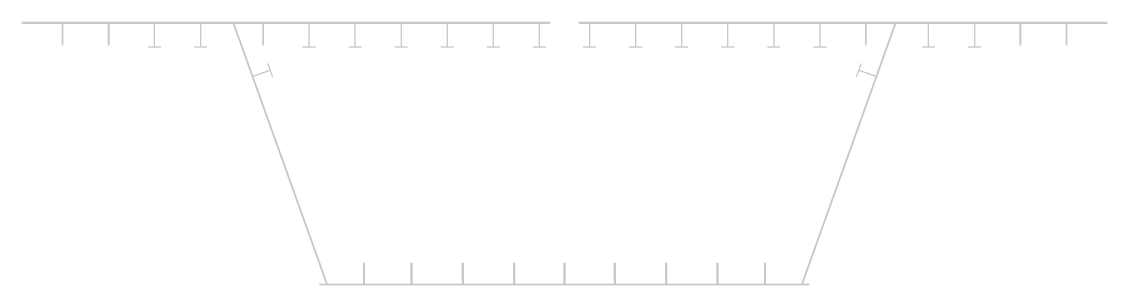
# Model space of a CAD drawing. Header units: millimetres. Extents: x 1556 to 9800, y 605 to 2605.
import ezdxf

# ---------------------------------------------------------------- set-up
doc = ezdxf.new("R2010")
doc.units = ezdxf.units.MM
doc.layers.add('钢构件', color=3, linetype='Continuous', lineweight=15)

msp = doc.modelspace()

# ---------------------------------------------------------------- hatches: boundary and pattern name
at = {"layer": '钢构件'}
h = msp.add_hatch(dxfattribs=at)
h.set_pattern_fill('ANGLE', color=256)
h.set_pattern_definition([(0, (0, 0), (0, 6.985), [5.08, -1.905]), (90, (0, 0), (-6.985, 4e-16), [5.08, -1.905])])
h.paths.add_polyline_path([(3788, 2418.6), (3743, 2418.6), (3743, 2586.6), (4083, 2586.6), (4083, 2418.6), (4038, 2418.6), (4038, 2406.6), (4138, 2406.6), (4138, 2418.6), (4093, 2418.6), (4093, 2586.6), (4433, 2586.6), (4433, 2418.6), (4388, 2418.6), (4388, 2406.6), (4488, 2406.6), (4488, 2418.6), (4443, 2418.6), (4443, 2586.6), (4783, 2586.6), (4783, 2418.6), (4738, 2418.6), (4738, 2406.6), (4838, 2406.6), (4838, 2418.6), (4793, 2418.6), (4793, 2586.6), (5133, 2586.6), (5133, 2418.6), (5088, 2418.6), (5088, 2406.6), (5188, 2406.6), (5188, 2418.6), (5143, 2418.6), (5143, 2586.6), (5483, 2586.6), (5483, 2418.6), (5438, 2418.6), (5438, 2406.6), (5538, 2406.6), (5538, 2418.6), (5493, 2418.6), (5493, 2586.6), (5570.8, 2586.6), (5570.8, 2604.6), (3159, 2604.6), (1555.7, 2604.6), (1555.7, 2586.6), (1859, 2586.6), (1859, 2426.6), (1873, 2426.6), (1873, 2586.6), (2209, 2586.6), (2209, 2426.6), (2223, 2426.6), (2223, 2586.6), (2559, 2586.6), (2559, 2418.6), (2514, 2418.6), (2514, 2406.6), (2614, 2406.6), (2614, 2418.6), (2569, 2418.6), (2569, 2586.6), (2909, 2586.6), (2909, 2418.6), (2864, 2418.6), (2864, 2406.6), (2964, 2406.6), (2964, 2418.6), (2919, 2418.6), (2919, 2586.6), (3159, 2586.6), (3865.5, 616.6), (3815.5, 616.6), (3815.5, 604.6), (5619.5, 604.6), (5678, 604.6), (5736.5, 604.6), (7540.5, 604.6), (7540.5, 616.6), (7490.5, 616.6), (8197, 2586.6), (8437, 2586.6), (8437, 2418.6), (8392, 2418.6), (8392, 2406.6), (8492, 2406.6), (8492, 2418.6), (8447, 2418.6), (8447, 2586.6), (8787, 2586.6), (8787, 2418.6), (8742, 2418.6), (8742, 2406.6), (8842, 2406.6), (8842, 2418.6), (8797, 2418.6), (8797, 2586.6), (9133, 2586.6), (9133, 2426.6), (9147, 2426.6), (9147, 2586.6), (9483, 2586.6), (9483, 2426.6), (9497, 2426.6), (9497, 2586.6), (9800.3, 2586.6), (9800.3, 2604.6), (8197, 2604.6), (5785.2, 2604.6), (5785.2, 2586.6), (5863, 2586.6), (5863, 2418.6), (5818, 2418.6), (5818, 2406.6), (5918, 2406.6), (5918, 2418.6), (5873, 2418.6), (5873, 2586.6), (6213, 2586.6), (6213, 2418.6), (6168, 2418.6), (6168, 2406.6), (6268, 2406.6), (6268, 2418.6), (6223, 2418.6), (6223, 2586.6), (6563, 2586.6), (6563, 2418.6), (6518, 2418.6), (6518, 2406.6), (6618, 2406.6), (6618, 2418.6), (6573, 2418.6), (6573, 2586.6), (6913, 2586.6), (6913, 2418.6), (6868, 2418.6), (6868, 2406.6), (6968, 2406.6), (6968, 2418.6), (6923, 2418.6), (6923, 2586.6), (7263, 2586.6), (7263, 2418.6), (7218, 2418.6), (7218, 2406.6), (7318, 2406.6), (7318, 2418.6), (7273, 2418.6), (7273, 2586.6), (7613, 2586.6), (7613, 2418.6), (7568, 2418.6), (7568, 2406.6), (7668, 2406.6), (7668, 2418.6), (7623, 2418.6), (7623, 2586.6), (7959, 2586.6), (7959, 2426.6), (7973, 2426.6), (7973, 2586.6), (8182.1, 2586.6), (8042.1, 2196), (7919.7, 2239.9), (7936.6, 2286.9), (7927.1, 2290.3), (7890, 2186.8), (7899.4, 2183.4), (7916.3, 2230.5), (8038.7, 2186.6), (7475.6, 616.6), (7208, 616.6), (7208, 776.6), (7192, 776.6), (7192, 616.6), (6848, 616.6), (6848, 776.6), (6832, 776.6), (6832, 616.6), (6458, 616.6), (6458, 776.6), (6442, 776.6), (6442, 616.6), (6068, 616.6), (6068, 776.6), (6052, 776.6), (6052, 616.6), (5686, 616.6), (5686, 776.6), (5678, 776.6), (5670, 776.6), (5670, 616.6), (5304, 616.6), (5304, 776.6), (5288, 776.6), (5288, 616.6), (4914, 616.6), (4914, 776.6), (4898, 776.6), (4898, 616.6), (4524, 616.6), (4524, 776.6), (4508, 776.6), (4508, 616.6), (4164, 616.6), (4164, 776.6), (4148, 776.6), (4148, 616.6), (3880.4, 616.6), (3317.3, 2186.6), (3439.7, 2230.5), (3456.6, 2183.4), (3466, 2186.8), (3428.9, 2290.3), (3419.4, 2286.9), (3436.3, 2239.9), (3314, 2196), (3173.9, 2586.6), (3383, 2586.6), (3383, 2426.6), (3397, 2426.6), (3397, 2586.6), (3733, 2586.6), (3733, 2418.6), (3688, 2418.6), (3688, 2406.6), (3788, 2406.6)])

doc.saveas('drawing.dxf')
